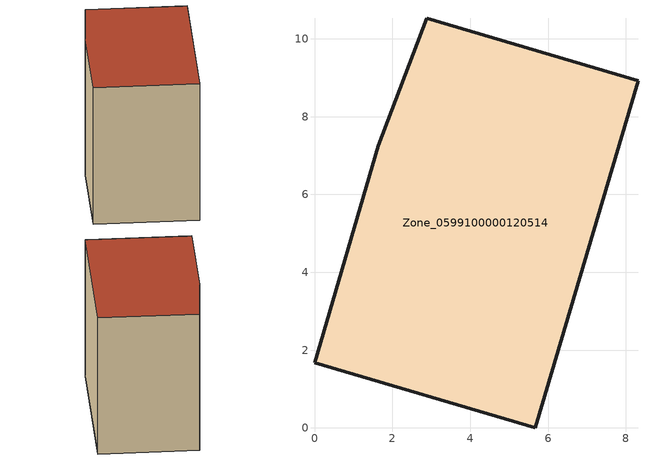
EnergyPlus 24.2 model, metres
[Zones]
Zone_0599100000120514
 floor ground (C_G): 2.89,10.53 8.31,8.92 5.67,0 0,1.68 1.64,7.25 z0.44
 wall outside (C_F): 1.64,7.25 0,1.68 5.67,0 8.31,8.92 2.89,10.53 1.64,7.25 z0.44:8.98
 roof outside (C_R): 8.31,8.92 2.89,10.53 1.64,7.25 0,1.68 5.67,0 z8.98
[BUILDING]
Pand.0599100000120514: North Axis=0; Terrain=City; Loads Convergence Tolerance Value=0.04; Temperature Convergence Tolerance Value=0.4; Solar Distribution=FullExterior; Maximum Number of Warmup Days=25; Minimum Number of Warmup Days=1
[Site:Location]
Rotterdam.The.Hague.AP_ZH_NLD Design_Conditions: Latitude=51.96; Longitude=4.45; Time Zone=1; Elevation=-4.5
[SITE:GROUNDTEMPERATURE:BUILDINGSURFACE]
18, 18, 18, 18, 18, 18, 18, 18, 18, 18, 18, 18
[MATERIAL] Thermal Absorptance=0.9; Solar Absorptance=0.7; Visible Absorptance=0.7
Name | Roughness | Thickness | Conductivity | Density | Specific Heat
G.TC.1975-1991 | MediumSmooth | 0.15 | 0.288461 | 540 | 1210
F.TC.1975-1991 | Rough | 0.3 | 0.230769 | 1920 | 840
R.TC.1975-1991 | MediumRough | 0.2 | 0.153846 | 1500 | 1000
[CONSTRUCTION]
C_G: G.TC.1975-1991
C_F: F.TC.1975-1991
C_R: R.TC.1975-1991
[ZONE]
Zone_0599100000120514: Type=1; Multiplier=1; Ceiling Height=Autocalculate; Volume=Autocalculate; Floor Area=autocalculate; Part of Total Floor Area=Yes
[ZONEINFILTRATION:DESIGNFLOWRATE]
Infil_Zone_0599100000120514: Zone or ZoneList or Space or SpaceList=Zone_0599100000120514; Schedule=AlwaysOn; Design Flow Rate Calculation Method=Flow/Area; Flow Rate per Floor Area=0.003; Constant Term Coefficient=1; Temperature Term Coefficient=0; Velocity Term Coefficient=0; Velocity Squared Term Coefficient=0
[HVACTEMPLATE:ZONE:IDEALLOADSAIRSYSTEM]
Zone_0599100000120514: Maximum Heating Supply Air Temperature=50; Minimum Cooling Supply Air Temperature=13; Maximum Heating Supply Air Humidity Ratio=0.0156; Minimum Cooling Supply Air Humidity Ratio=0.0077; Heating Limit=NoLimit; Cooling Limit=NoLimit; Dehumidification Control Type=ConstantSensibleHeatRatio; Cooling Sensible Heat Ratio=0.7; Dehumidification Setpoint=60; Humidification Control Type=None; Humidification Setpoint=30; Outdoor Air Method=None; Outdoor Air Flow Rate per Person=0.00944; Outdoor Air Flow Rate per Zone Floor Area=0; Outdoor Air Flow Rate per Zone=0; Demand Controlled Ventilation Type=None; Outdoor Air Economizer Type=NoEconomizer; Heat Recovery Type=None; Sensible Heat Recovery Effectiveness=0.7; Latent Heat Recovery Effectiveness=0.65
[ZONECONTROL:THERMOSTAT]
ThermostatControl_Zone_0599100000120514: Zone or ZoneList=Zone_0599100000120514; Control Type Schedule=DualSetpointControlType; Control 1=Thermostat_Zone_0599100000120514; Temperature Difference Between Cutout And Setpoint=0
[THERMOSTATSETPOINT:DUALSETPOINT]
Thermostat_Zone_0599100000120514: Heating Setpoint Temperature Schedule=HeatingSetpoint_Zone_0599100000120514; Cooling Setpoint Temperature Schedule=CoolingSetpoint_Zone_0599100000120514
[SCHEDULE:COMPACT]
HeatingSetpoint_Zone_0599100000120514: Through: 12/31, For: AllDays, Until: 24:00, 21
CoolingSetpoint_Zone_0599100000120514: Through: 12/31, For: AllDays, Until: 24:00, 24
DualSetpointControlType: Through: 12/31, For: AllDays, Until: 24:00, 4
AlwaysOn: Through: 12/31, For: AllDays, Until: 24:00, 1
